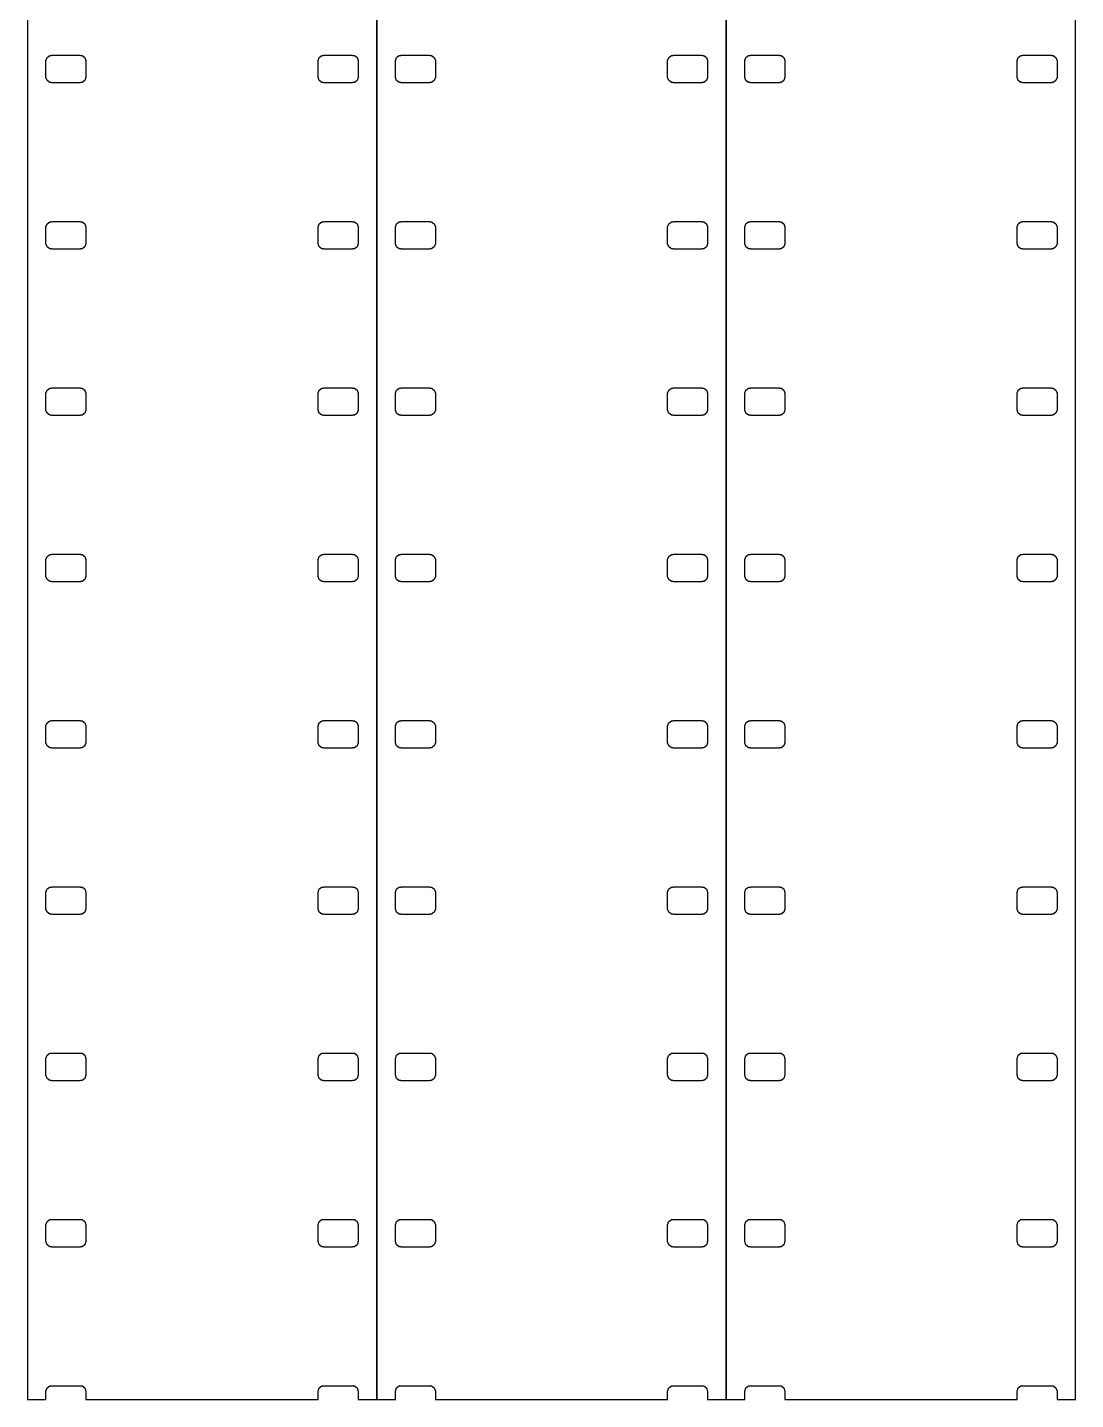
# Model space of a CAD drawing. Header units: metres. Extents: x -8 to 184, y -126 to 126.
# Drawn here: x 136.1 to 184.1, y -125.7 to -62.9 of the extents above; entities that cross this region are included whole.
import ezdxf

# ---------------------------------------------------------------- set-up
doc = ezdxf.new("R2010")
doc.units = ezdxf.units.M

msp = doc.modelspace()

# ---------------------------------------------------------------- linework, layer by layer
for p, q in [((136.09, 125.73), (136.09, -125.73)), ((152.09, -125.73), (152.09, 125.73)), ((152.1, 125.73), (152.1, -125.73)), ((168.1, -125.73), (168.1, 125.73)), ((168.11, 125.73), (168.11, -125.73)), ((184.11, -125.73), (184.11, 125.73)), ((136.94, -64.385), (136.988, -64.2381)), ((136.94, -65.155), (136.94, -64.385)), ((136.988, -64.2381), (137.113, -64.1472)), ((137.113, -64.1472), (137.19, -64.1472)), ((137.19, -64.1472), (137.19, -64.135)), ((137.19, -64.135), (138.519, -64.135)), ((138.519, -64.135), (138.519, -64.1472)), ((138.519, -64.1472), (138.596, -64.1472)), ((138.596, -64.1472), (138.721, -64.2381)), ((138.721, -64.2381), (138.769, -64.385)), ((138.769, -64.385), (138.769, -65.155)), ((149.411, -64.385), (149.459, -64.2381)), ((149.411, -65.155), (149.411, -64.385)), ((149.459, -64.2381), (149.584, -64.1472)), ((149.584, -64.1472), (149.661, -64.1472)), ((149.661, -64.1472), (149.661, -64.135)), ((149.661, -64.135), (150.99, -64.135)), ((150.99, -64.135), (150.99, -64.1472)), ((150.99, -64.1472), (151.067, -64.1472)), ((151.067, -64.1472), (151.192, -64.2381)), ((151.192, -64.2381), (151.24, -64.385)), ((151.24, -64.385), (151.24, -65.155)), ((152.95, -64.385), (152.998, -64.2381)), ((152.95, -65.155), (152.95, -64.385)), ((152.998, -64.2381), (153.123, -64.1472)), ((153.123, -64.1472), (153.2, -64.1472)), ((153.2, -64.1472), (153.2, -64.135)), ((153.2, -64.135), (154.529, -64.135)), ((154.529, -64.135), (154.529, -64.1472)), ((154.529, -64.1472), (154.606, -64.1472)), ((154.606, -64.1472), (154.731, -64.2381)), ((154.731, -64.2381), (154.779, -64.385)), ((154.779, -64.385), (154.779, -65.155)), ((165.421, -64.385), (165.469, -64.2381)), ((165.421, -65.155), (165.421, -64.385)), ((165.469, -64.2381), (165.594, -64.1472)), ((165.594, -64.1472), (165.671, -64.1472)), ((165.671, -64.1472), (165.671, -64.135)), ((165.671, -64.135), (167, -64.135)), ((167, -64.135), (167, -64.1472)), ((167, -64.1472), (167.077, -64.1472)), ((167.077, -64.1472), (167.202, -64.2381)), ((167.202, -64.2381), (167.25, -64.385)), ((167.25, -64.385), (167.25, -65.155)), ((168.96, -64.385), (169.008, -64.2381)), ((168.96, -65.155), (168.96, -64.385)), ((169.008, -64.2381), (169.133, -64.1472)), ((169.133, -64.1472), (169.21, -64.1472)), ((169.21, -64.1472), (169.21, -64.135)), ((169.21, -64.135), (170.539, -64.135)), ((170.539, -64.135), (170.539, -64.1472)), ((170.539, -64.1472), (170.616, -64.1472)), ((170.616, -64.1472), (170.741, -64.2381)), ((170.741, -64.2381), (170.789, -64.385)), ((170.789, -64.385), (170.789, -65.155)), ((181.431, -64.385), (181.479, -64.2381)), ((181.431, -65.155), (181.431, -64.385)), ((181.479, -64.2381), (181.604, -64.1472)), ((181.604, -64.1472), (181.681, -64.1472)), ((181.681, -64.1472), (181.681, -64.135)), ((181.681, -64.135), (183.01, -64.135)), ((183.01, -64.135), (183.01, -64.1472)), ((183.01, -64.1472), (183.087, -64.1472)), ((183.087, -64.1472), (183.212, -64.2381)), ((183.212, -64.2381), (183.26, -64.385)), ((183.26, -64.385), (183.26, -65.155)), ((136.988, -65.3019), (136.94, -65.155)), ((137.113, -65.3928), (136.988, -65.3019)), ((138.721, -65.3019), (138.596, -65.3928)), ((138.769, -65.155), (138.721, -65.3019)), ((149.459, -65.3019), (149.411, -65.155)), ((149.584, -65.3928), (149.459, -65.3019)), ((151.192, -65.3019), (151.067, -65.3928)), ((151.24, -65.155), (151.192, -65.3019)), ((152.998, -65.3019), (152.95, -65.155)), ((153.123, -65.3928), (152.998, -65.3019)), ((154.731, -65.3019), (154.606, -65.3928)), ((154.779, -65.155), (154.731, -65.3019)), ((165.469, -65.3019), (165.421, -65.155)), ((165.594, -65.3928), (165.469, -65.3019)), ((167.202, -65.3019), (167.077, -65.3928)), ((167.25, -65.155), (167.202, -65.3019)), ((169.008, -65.3019), (168.96, -65.155)), ((169.133, -65.3928), (169.008, -65.3019)), ((170.741, -65.3019), (170.616, -65.3928)), ((170.789, -65.155), (170.741, -65.3019)), ((181.479, -65.3019), (181.431, -65.155)), ((181.604, -65.3928), (181.479, -65.3019)), ((183.212, -65.3019), (183.087, -65.3928)), ((183.26, -65.155), (183.212, -65.3019)), ((137.19, -65.3928), (137.113, -65.3928)), ((137.19, -65.405), (137.19, -65.3928)), ((138.519, -65.405), (137.19, -65.405)), ((138.596, -65.3928), (138.519, -65.3928)), ((138.519, -65.3928), (138.519, -65.405)), ((149.661, -65.3928), (149.584, -65.3928)), ((149.661, -65.405), (149.661, -65.3928)), ((150.99, -65.405), (149.661, -65.405)), ((151.067, -65.3928), (150.99, -65.3928)), ((150.99, -65.3928), (150.99, -65.405)), ((153.2, -65.3928), (153.123, -65.3928)), ((153.2, -65.405), (153.2, -65.3928)), ((154.529, -65.405), (153.2, -65.405)), ((154.606, -65.3928), (154.529, -65.3928)), ((154.529, -65.3928), (154.529, -65.405)), ((165.671, -65.3928), (165.594, -65.3928)), ((165.671, -65.405), (165.671, -65.3928)), ((167, -65.405), (165.671, -65.405)), ((167.077, -65.3928), (167, -65.3928)), ((167, -65.3928), (167, -65.405)), ((169.21, -65.3928), (169.133, -65.3928)), ((169.21, -65.405), (169.21, -65.3928)), ((170.539, -65.405), (169.21, -65.405)), ((170.616, -65.3928), (170.539, -65.3928)), ((170.539, -65.3928), (170.539, -65.405)), ((181.681, -65.3928), (181.604, -65.3928)), ((181.681, -65.405), (181.681, -65.3928)), ((183.01, -65.405), (181.681, -65.405)), ((183.087, -65.3928), (183.01, -65.3928)), ((183.01, -65.3928), (183.01, -65.405)), ((136.94, -72.005), (136.988, -71.858)), ((136.94, -72.775), (136.94, -72.005)), ((136.988, -71.858), (137.113, -71.7672)), ((137.113, -71.7672), (137.19, -71.7672)), ((137.19, -71.7672), (137.19, -71.755)), ((137.19, -71.755), (138.519, -71.755)), ((138.519, -71.755), (138.519, -71.7672)), ((138.519, -71.7672), (138.596, -71.7672)), ((138.596, -71.7672), (138.721, -71.858)), ((138.721, -71.858), (138.769, -72.005)), ((138.769, -72.005), (138.769, -72.775)), ((149.411, -72.005), (149.459, -71.858)), ((149.411, -72.775), (149.411, -72.005)), ((149.459, -71.858), (149.584, -71.7672)), ((149.584, -71.7672), (149.661, -71.7672)), ((149.661, -71.7672), (149.661, -71.755)), ((149.661, -71.755), (150.99, -71.755)), ((150.99, -71.755), (150.99, -71.7672)), ((150.99, -71.7672), (151.067, -71.7672)), ((151.067, -71.7672), (151.192, -71.858)), ((151.192, -71.858), (151.24, -72.005)), ((151.24, -72.005), (151.24, -72.775)), ((152.95, -72.005), (152.998, -71.858)), ((152.95, -72.775), (152.95, -72.005)), ((152.998, -71.858), (153.123, -71.7672)), ((153.123, -71.7672), (153.2, -71.7672)), ((153.2, -71.7672), (153.2, -71.755)), ((153.2, -71.755), (154.529, -71.755)), ((154.529, -71.755), (154.529, -71.7672)), ((154.529, -71.7672), (154.606, -71.7672)), ((154.606, -71.7672), (154.731, -71.858)), ((154.731, -71.858), (154.779, -72.005)), ((154.779, -72.005), (154.779, -72.775)), ((165.421, -72.005), (165.469, -71.858)), ((165.421, -72.775), (165.421, -72.005)), ((165.469, -71.858), (165.594, -71.7672)), ((165.594, -71.7672), (165.671, -71.7672)), ((165.671, -71.7672), (165.671, -71.755)), ((165.671, -71.755), (167, -71.755)), ((167, -71.755), (167, -71.7672)), ((167, -71.7672), (167.077, -71.7672)), ((167.077, -71.7672), (167.202, -71.858)), ((167.202, -71.858), (167.25, -72.005)), ((167.25, -72.005), (167.25, -72.775)), ((168.96, -72.005), (169.008, -71.858)), ((168.96, -72.775), (168.96, -72.005)), ((169.008, -71.858), (169.133, -71.7672)), ((169.133, -71.7672), (169.21, -71.7672)), ((169.21, -71.7672), (169.21, -71.755)), ((169.21, -71.755), (170.539, -71.755)), ((170.539, -71.755), (170.539, -71.7672)), ((170.539, -71.7672), (170.616, -71.7672)), ((170.616, -71.7672), (170.741, -71.858)), ((170.741, -71.858), (170.789, -72.005)), ((170.789, -72.005), (170.789, -72.775)), ((181.431, -72.005), (181.479, -71.858)), ((181.431, -72.775), (181.431, -72.005)), ((181.479, -71.858), (181.604, -71.7672)), ((181.604, -71.7672), (181.681, -71.7672)), ((181.681, -71.7672), (181.681, -71.755)), ((181.681, -71.755), (183.01, -71.755)), ((183.01, -71.755), (183.01, -71.7672)), ((183.01, -71.7672), (183.087, -71.7672)), ((183.087, -71.7672), (183.212, -71.858)), ((183.212, -71.858), (183.26, -72.005)), ((183.26, -72.005), (183.26, -72.775)), ((136.988, -72.9219), (136.94, -72.775)), ((137.113, -73.0128), (136.988, -72.9219)), ((138.721, -72.9219), (138.596, -73.0128)), ((138.769, -72.775), (138.721, -72.9219)), ((149.459, -72.9219), (149.411, -72.775)), ((149.584, -73.0128), (149.459, -72.9219)), ((151.192, -72.9219), (151.067, -73.0128)), ((151.24, -72.775), (151.192, -72.9219)), ((152.998, -72.9219), (152.95, -72.775)), ((153.123, -73.0128), (152.998, -72.9219)), ((154.731, -72.9219), (154.606, -73.0128)), ((154.779, -72.775), (154.731, -72.9219)), ((165.469, -72.9219), (165.421, -72.775)), ((165.594, -73.0128), (165.469, -72.9219)), ((167.202, -72.9219), (167.077, -73.0128)), ((167.25, -72.775), (167.202, -72.9219)), ((169.008, -72.9219), (168.96, -72.775)), ((169.133, -73.0128), (169.008, -72.9219)), ((170.741, -72.9219), (170.616, -73.0128)), ((170.789, -72.775), (170.741, -72.9219)), ((181.479, -72.9219), (181.431, -72.775)), ((181.604, -73.0128), (181.479, -72.9219)), ((183.212, -72.9219), (183.087, -73.0128)), ((183.26, -72.775), (183.212, -72.9219)), ((137.19, -73.0128), (137.113, -73.0128)), ((137.19, -73.025), (137.19, -73.0128)), ((138.519, -73.025), (137.19, -73.025)), ((138.596, -73.0128), (138.519, -73.0128)), ((138.519, -73.0128), (138.519, -73.025)), ((149.661, -73.0128), (149.584, -73.0128)), ((149.661, -73.025), (149.661, -73.0128)), ((150.99, -73.025), (149.661, -73.025)), ((151.067, -73.0128), (150.99, -73.0128)), ((150.99, -73.0128), (150.99, -73.025)), ((153.2, -73.0128), (153.123, -73.0128)), ((153.2, -73.025), (153.2, -73.0128)), ((154.529, -73.025), (153.2, -73.025)), ((154.606, -73.0128), (154.529, -73.0128)), ((154.529, -73.0128), (154.529, -73.025)), ((165.671, -73.0128), (165.594, -73.0128)), ((165.671, -73.025), (165.671, -73.0128)), ((167, -73.025), (165.671, -73.025)), ((167.077, -73.0128), (167, -73.0128)), ((167, -73.0128), (167, -73.025)), ((169.21, -73.0128), (169.133, -73.0128)), ((169.21, -73.025), (169.21, -73.0128)), ((170.539, -73.025), (169.21, -73.025)), ((170.616, -73.0128), (170.539, -73.0128)), ((170.539, -73.0128), (170.539, -73.025)), ((181.681, -73.0128), (181.604, -73.0128)), ((181.681, -73.025), (181.681, -73.0128)), ((183.01, -73.025), (181.681, -73.025)), ((183.087, -73.0128), (183.01, -73.0128)), ((183.01, -73.0128), (183.01, -73.025)), ((136.94, -79.625), (136.988, -79.478)), ((136.94, -80.395), (136.94, -79.625)), ((136.988, -79.478), (137.113, -79.3872)), ((137.113, -79.3872), (137.19, -79.3872)), ((137.19, -79.3872), (137.19, -79.375)), ((137.19, -79.375), (138.519, -79.375)), ((138.519, -79.375), (138.519, -79.3872)), ((138.519, -79.3872), (138.596, -79.3872)), ((138.596, -79.3872), (138.721, -79.478)), ((138.721, -79.478), (138.769, -79.625)), ((138.769, -79.625), (138.769, -80.395)), ((149.411, -79.625), (149.459, -79.478)), ((149.411, -80.395), (149.411, -79.625)), ((149.459, -79.478), (149.584, -79.3872)), ((149.584, -79.3872), (149.661, -79.3872)), ((149.661, -79.3872), (149.661, -79.375)), ((149.661, -79.375), (150.99, -79.375)), ((150.99, -79.375), (150.99, -79.3872)), ((150.99, -79.3872), (151.067, -79.3872)), ((151.067, -79.3872), (151.192, -79.478)), ((151.192, -79.478), (151.24, -79.625)), ((151.24, -79.625), (151.24, -80.395)), ((152.95, -79.625), (152.998, -79.478)), ((152.95, -80.395), (152.95, -79.625)), ((152.998, -79.478), (153.123, -79.3872)), ((153.123, -79.3872), (153.2, -79.3872)), ((153.2, -79.3872), (153.2, -79.375)), ((153.2, -79.375), (154.529, -79.375)), ((154.529, -79.375), (154.529, -79.3872)), ((154.529, -79.3872), (154.606, -79.3872)), ((154.606, -79.3872), (154.731, -79.478)), ((154.731, -79.478), (154.779, -79.625)), ((154.779, -79.625), (154.779, -80.395)), ((165.421, -79.625), (165.469, -79.478)), ((165.421, -80.395), (165.421, -79.625)), ((165.469, -79.478), (165.594, -79.3872)), ((165.594, -79.3872), (165.671, -79.3872)), ((165.671, -79.3872), (165.671, -79.375)), ((165.671, -79.375), (167, -79.375)), ((167, -79.375), (167, -79.3872)), ((167, -79.3872), (167.077, -79.3872)), ((167.077, -79.3872), (167.202, -79.478)), ((167.202, -79.478), (167.25, -79.625)), ((167.25, -79.625), (167.25, -80.395)), ((168.96, -79.625), (169.008, -79.478)), ((168.96, -80.395), (168.96, -79.625)), ((169.008, -79.478), (169.133, -79.3872)), ((169.133, -79.3872), (169.21, -79.3872)), ((169.21, -79.3872), (169.21, -79.375)), ((169.21, -79.375), (170.539, -79.375)), ((170.539, -79.375), (170.539, -79.3872)), ((170.539, -79.3872), (170.616, -79.3872)), ((170.616, -79.3872), (170.741, -79.478)), ((170.741, -79.478), (170.789, -79.625)), ((170.789, -79.625), (170.789, -80.395)), ((181.431, -79.625), (181.479, -79.478)), ((181.431, -80.395), (181.431, -79.625)), ((181.479, -79.478), (181.604, -79.3872)), ((181.604, -79.3872), (181.681, -79.3872)), ((181.681, -79.3872), (181.681, -79.375)), ((181.681, -79.375), (183.01, -79.375)), ((183.01, -79.375), (183.01, -79.3872)), ((183.01, -79.3872), (183.087, -79.3872)), ((183.087, -79.3872), (183.212, -79.478)), ((183.212, -79.478), (183.26, -79.625)), ((183.26, -79.625), (183.26, -80.395)), ((136.988, -80.5419), (136.94, -80.395)), ((138.769, -80.395), (138.721, -80.5419)), ((149.459, -80.5419), (149.411, -80.395)), ((151.24, -80.395), (151.192, -80.5419)), ((152.998, -80.5419), (152.95, -80.395)), ((154.779, -80.395), (154.731, -80.5419)), ((165.469, -80.5419), (165.421, -80.395)), ((167.25, -80.395), (167.202, -80.5419)), ((169.008, -80.5419), (168.96, -80.395)), ((170.789, -80.395), (170.741, -80.5419)), ((181.479, -80.5419), (181.431, -80.395)), ((183.26, -80.395), (183.212, -80.5419)), ((137.113, -80.6328), (136.988, -80.5419)), ((137.19, -80.6328), (137.113, -80.6328)), ((137.19, -80.645), (137.19, -80.6328)), ((138.519, -80.645), (137.19, -80.645)), ((138.519, -80.6328), (138.519, -80.645)), ((138.596, -80.6328), (138.519, -80.6328)), ((138.721, -80.5419), (138.596, -80.6328)), ((149.584, -80.6328), (149.459, -80.5419)), ((149.661, -80.6328), (149.584, -80.6328)), ((149.661, -80.645), (149.661, -80.6328)), ((150.99, -80.645), (149.661, -80.645)), ((151.067, -80.6328), (150.99, -80.6328)), ((150.99, -80.6328), (150.99, -80.645)), ((151.192, -80.5419), (151.067, -80.6328)), ((153.123, -80.6328), (152.998, -80.5419)), ((153.2, -80.6328), (153.123, -80.6328)), ((153.2, -80.645), (153.2, -80.6328)), ((154.529, -80.645), (153.2, -80.645)), ((154.606, -80.6328), (154.529, -80.6328)), ((154.529, -80.6328), (154.529, -80.645)), ((154.731, -80.5419), (154.606, -80.6328)), ((165.594, -80.6328), (165.469, -80.5419)), ((165.671, -80.6328), (165.594, -80.6328)), ((165.671, -80.645), (165.671, -80.6328)), ((167, -80.645), (165.671, -80.645)), ((167.077, -80.6328), (167, -80.6328)), ((167, -80.6328), (167, -80.645)), ((167.202, -80.5419), (167.077, -80.6328)), ((169.133, -80.6328), (169.008, -80.5419)), ((169.21, -80.6328), (169.133, -80.6328)), ((169.21, -80.645), (169.21, -80.6328)), ((170.539, -80.645), (169.21, -80.645)), ((170.616, -80.6328), (170.539, -80.6328)), ((170.539, -80.6328), (170.539, -80.645)), ((170.741, -80.5419), (170.616, -80.6328)), ((181.604, -80.6328), (181.479, -80.5419)), ((181.681, -80.6328), (181.604, -80.6328)), ((181.681, -80.645), (181.681, -80.6328)), ((183.01, -80.645), (181.681, -80.645)), ((183.087, -80.6328), (183.01, -80.6328)), ((183.01, -80.6328), (183.01, -80.645)), ((183.212, -80.5419), (183.087, -80.6328)), ((136.94, -87.245), (136.988, -87.0981)), ((136.94, -88.015), (136.94, -87.245)), ((136.988, -87.0981), (137.113, -87.0072)), ((137.113, -87.0072), (137.19, -87.0072)), ((137.19, -87.0072), (137.19, -86.995)), ((137.19, -86.995), (138.519, -86.995)), ((138.519, -86.995), (138.519, -87.0072)), ((138.519, -87.0072), (138.596, -87.0072)), ((138.596, -87.0072), (138.721, -87.0981)), ((138.721, -87.0981), (138.769, -87.245)), ((138.769, -87.245), (138.769, -88.015)), ((149.411, -87.245), (149.459, -87.0981)), ((149.411, -88.015), (149.411, -87.245)), ((149.459, -87.0981), (149.584, -87.0072)), ((149.584, -87.0072), (149.661, -87.0072)), ((149.661, -87.0072), (149.661, -86.995)), ((149.661, -86.995), (150.99, -86.995)), ((150.99, -86.995), (150.99, -87.0072)), ((150.99, -87.0072), (151.067, -87.0072)), ((151.067, -87.0072), (151.192, -87.0981)), ((151.192, -87.0981), (151.24, -87.245)), ((151.24, -87.245), (151.24, -88.015)), ((152.95, -87.245), (152.998, -87.0981)), ((152.95, -88.015), (152.95, -87.245)), ((152.998, -87.0981), (153.123, -87.0072)), ((153.123, -87.0072), (153.2, -87.0072)), ((153.2, -87.0072), (153.2, -86.995)), ((153.2, -86.995), (154.529, -86.995)), ((154.529, -86.995), (154.529, -87.0072)), ((154.529, -87.0072), (154.606, -87.0072)), ((154.606, -87.0072), (154.731, -87.0981)), ((154.731, -87.0981), (154.779, -87.245)), ((154.779, -87.245), (154.779, -88.015)), ((165.421, -87.245), (165.469, -87.0981)), ((165.421, -88.015), (165.421, -87.245)), ((165.469, -87.0981), (165.594, -87.0072)), ((165.594, -87.0072), (165.671, -87.0072)), ((165.671, -87.0072), (165.671, -86.995)), ((165.671, -86.995), (167, -86.995)), ((167, -86.995), (167, -87.0072)), ((167, -87.0072), (167.077, -87.0072)), ((167.077, -87.0072), (167.202, -87.0981)), ((167.202, -87.0981), (167.25, -87.245)), ((167.25, -87.245), (167.25, -88.015)), ((168.96, -87.245), (169.008, -87.0981)), ((168.96, -88.015), (168.96, -87.245)), ((169.008, -87.0981), (169.133, -87.0072)), ((169.133, -87.0072), (169.21, -87.0072)), ((169.21, -87.0072), (169.21, -86.995)), ((169.21, -86.995), (170.539, -86.995)), ((170.539, -86.995), (170.539, -87.0072)), ((170.539, -87.0072), (170.616, -87.0072)), ((170.616, -87.0072), (170.741, -87.0981)), ((170.741, -87.0981), (170.789, -87.245)), ((170.789, -87.245), (170.789, -88.015)), ((181.431, -87.245), (181.479, -87.0981)), ((181.431, -88.015), (181.431, -87.245)), ((181.479, -87.0981), (181.604, -87.0072)), ((181.604, -87.0072), (181.681, -87.0072)), ((181.681, -87.0072), (181.681, -86.995)), ((181.681, -86.995), (183.01, -86.995)), ((183.01, -86.995), (183.01, -87.0072)), ((183.01, -87.0072), (183.087, -87.0072)), ((183.087, -87.0072), (183.212, -87.0981)), ((183.212, -87.0981), (183.26, -87.245)), ((183.26, -87.245), (183.26, -88.015)), ((136.988, -88.1619), (136.94, -88.015)), ((137.113, -88.2528), (136.988, -88.1619)), ((137.19, -88.2528), (137.113, -88.2528)), ((137.19, -88.265), (137.19, -88.2528)), ((138.519, -88.265), (137.19, -88.265)), ((138.596, -88.2528), (138.519, -88.2528)), ((138.519, -88.2528), (138.519, -88.265)), ((138.721, -88.1619), (138.596, -88.2528)), ((138.769, -88.015), (138.721, -88.1619)), ((149.459, -88.1619), (149.411, -88.015)), ((149.584, -88.2528), (149.459, -88.1619)), ((149.661, -88.2528), (149.584, -88.2528)), ((149.661, -88.265), (149.661, -88.2528)), ((150.99, -88.265), (149.661, -88.265)), ((151.067, -88.2528), (150.99, -88.2528)), ((150.99, -88.2528), (150.99, -88.265)), ((151.192, -88.1619), (151.067, -88.2528)), ((151.24, -88.015), (151.192, -88.1619)), ((152.998, -88.1619), (152.95, -88.015)), ((153.123, -88.2528), (152.998, -88.1619)), ((153.2, -88.2528), (153.123, -88.2528)), ((153.2, -88.265), (153.2, -88.2528)), ((154.529, -88.265), (153.2, -88.265)), ((154.529, -88.2528), (154.529, -88.265)), ((154.606, -88.2528), (154.529, -88.2528)), ((154.731, -88.1619), (154.606, -88.2528)), ((154.779, -88.015), (154.731, -88.1619)), ((165.469, -88.1619), (165.421, -88.015)), ((165.594, -88.2528), (165.469, -88.1619)), ((165.671, -88.2528), (165.594, -88.2528)), ((165.671, -88.265), (165.671, -88.2528)), ((167, -88.265), (165.671, -88.265)), ((167.077, -88.2528), (167, -88.2528)), ((167, -88.2528), (167, -88.265)), ((167.202, -88.1619), (167.077, -88.2528)), ((167.25, -88.015), (167.202, -88.1619)), ((169.008, -88.1619), (168.96, -88.015)), ((169.133, -88.2528), (169.008, -88.1619)), ((169.21, -88.2528), (169.133, -88.2528)), ((169.21, -88.265), (169.21, -88.2528)), ((170.539, -88.265), (169.21, -88.265)), ((170.539, -88.2528), (170.539, -88.265)), ((170.616, -88.2528), (170.539, -88.2528)), ((170.741, -88.1619), (170.616, -88.2528)), ((170.789, -88.015), (170.741, -88.1619)), ((181.479, -88.1619), (181.431, -88.015)), ((181.604, -88.2528), (181.479, -88.1619)), ((181.681, -88.2528), (181.604, -88.2528)), ((181.681, -88.265), (181.681, -88.2528)), ((183.01, -88.265), (181.681, -88.265)), ((183.087, -88.2528), (183.01, -88.2528)), ((183.01, -88.2528), (183.01, -88.265)), ((183.212, -88.1619), (183.087, -88.2528)), ((183.26, -88.015), (183.212, -88.1619)), ((136.94, -94.865), (136.988, -94.718)), ((136.94, -95.635), (136.94, -94.865)), ((136.988, -94.718), (137.113, -94.6272)), ((137.113, -94.6272), (137.19, -94.6272)), ((137.19, -94.6272), (137.19, -94.615)), ((137.19, -94.615), (138.519, -94.615)), ((138.519, -94.615), (138.519, -94.6272)), ((138.519, -94.6272), (138.596, -94.6272)), ((138.596, -94.6272), (138.721, -94.718)), ((138.721, -94.718), (138.769, -94.865)), ((138.769, -94.865), (138.769, -95.635)), ((149.411, -94.865), (149.459, -94.718)), ((149.411, -95.635), (149.411, -94.865)), ((149.459, -94.718), (149.584, -94.6272)), ((149.584, -94.6272), (149.661, -94.6272)), ((149.661, -94.6272), (149.661, -94.615)), ((149.661, -94.615), (150.99, -94.615)), ((150.99, -94.615), (150.99, -94.6272)), ((150.99, -94.6272), (151.067, -94.6272)), ((151.067, -94.6272), (151.192, -94.718)), ((151.192, -94.718), (151.24, -94.865)), ((151.24, -94.865), (151.24, -95.635)), ((152.95, -94.865), (152.998, -94.718)), ((152.95, -95.635), (152.95, -94.865)), ((152.998, -94.718), (153.123, -94.6272)), ((153.123, -94.6272), (153.2, -94.6272)), ((153.2, -94.6272), (153.2, -94.615)), ((153.2, -94.615), (154.529, -94.615)), ((154.529, -94.615), (154.529, -94.6272)), ((154.529, -94.6272), (154.606, -94.6272)), ((154.606, -94.6272), (154.731, -94.718)), ((154.731, -94.718), (154.779, -94.865)), ((154.779, -94.865), (154.779, -95.635)), ((165.421, -94.865), (165.469, -94.718)), ((165.421, -95.635), (165.421, -94.865)), ((165.469, -94.718), (165.594, -94.6272)), ((165.594, -94.6272), (165.671, -94.6272)), ((165.671, -94.6272), (165.671, -94.615)), ((165.671, -94.615), (167, -94.615)), ((167, -94.615), (167, -94.6272)), ((167, -94.6272), (167.077, -94.6272)), ((167.077, -94.6272), (167.202, -94.718)), ((167.202, -94.718), (167.25, -94.865)), ((167.25, -94.865), (167.25, -95.635)), ((168.96, -94.865), (169.008, -94.718)), ((168.96, -95.635), (168.96, -94.865)), ((169.008, -94.718), (169.133, -94.6272)), ((169.133, -94.6272), (169.21, -94.6272)), ((169.21, -94.6272), (169.21, -94.615)), ((169.21, -94.615), (170.539, -94.615)), ((170.539, -94.615), (170.539, -94.6272)), ((170.539, -94.6272), (170.616, -94.6272)), ((170.616, -94.6272), (170.741, -94.718)), ((170.741, -94.718), (170.789, -94.865)), ((170.789, -94.865), (170.789, -95.635)), ((181.431, -94.865), (181.479, -94.718)), ((181.431, -95.635), (181.431, -94.865)), ((181.479, -94.718), (181.604, -94.6272)), ((181.604, -94.6272), (181.681, -94.6272)), ((181.681, -94.6272), (181.681, -94.615)), ((181.681, -94.615), (183.01, -94.615)), ((183.01, -94.615), (183.01, -94.6272)), ((183.01, -94.6272), (183.087, -94.6272)), ((183.087, -94.6272), (183.212, -94.718)), ((183.212, -94.718), (183.26, -94.865)), ((183.26, -94.865), (183.26, -95.635)), ((136.988, -95.7819), (136.94, -95.635)), ((137.113, -95.8728), (136.988, -95.7819)), ((137.19, -95.8728), (137.113, -95.8728)), ((137.19, -95.885), (137.19, -95.8728)), ((138.519, -95.885), (137.19, -95.885)), ((138.596, -95.8728), (138.519, -95.8728)), ((138.519, -95.8728), (138.519, -95.885)), ((138.721, -95.7819), (138.596, -95.8728)), ((138.769, -95.635), (138.721, -95.7819)), ((149.459, -95.7819), (149.411, -95.635)), ((149.584, -95.8728), (149.459, -95.7819)), ((149.661, -95.8728), (149.584, -95.8728)), ((149.661, -95.885), (149.661, -95.8728)), ((150.99, -95.885), (149.661, -95.885)), ((151.067, -95.8728), (150.99, -95.8728)), ((150.99, -95.8728), (150.99, -95.885)), ((151.192, -95.7819), (151.067, -95.8728)), ((151.24, -95.635), (151.192, -95.7819)), ((152.998, -95.7819), (152.95, -95.635)), ((153.123, -95.8728), (152.998, -95.7819)), ((153.2, -95.8728), (153.123, -95.8728)), ((153.2, -95.885), (153.2, -95.8728)), ((154.529, -95.885), (153.2, -95.885)), ((154.606, -95.8728), (154.529, -95.8728)), ((154.529, -95.8728), (154.529, -95.885)), ((154.731, -95.7819), (154.606, -95.8728)), ((154.779, -95.635), (154.731, -95.7819)), ((165.469, -95.7819), (165.421, -95.635)), ((165.594, -95.8728), (165.469, -95.7819)), ((165.671, -95.8728), (165.594, -95.8728)), ((165.671, -95.885), (165.671, -95.8728)), ((167, -95.885), (165.671, -95.885)), ((167.077, -95.8728), (167, -95.8728)), ((167, -95.8728), (167, -95.885)), ((167.202, -95.7819), (167.077, -95.8728)), ((167.25, -95.635), (167.202, -95.7819)), ((169.008, -95.7819), (168.96, -95.635)), ((169.133, -95.8728), (169.008, -95.7819)), ((169.21, -95.8728), (169.133, -95.8728)), ((169.21, -95.885), (169.21, -95.8728)), ((170.539, -95.885), (169.21, -95.885)), ((170.616, -95.8728), (170.539, -95.8728)), ((170.539, -95.8728), (170.539, -95.885)), ((170.741, -95.7819), (170.616, -95.8728)), ((170.789, -95.635), (170.741, -95.7819)), ((181.479, -95.7819), (181.431, -95.635)), ((181.604, -95.8728), (181.479, -95.7819)), ((181.681, -95.8728), (181.604, -95.8728)), ((181.681, -95.885), (181.681, -95.8728)), ((183.01, -95.885), (181.681, -95.885)), ((183.087, -95.8728), (183.01, -95.8728)), ((183.01, -95.8728), (183.01, -95.885)), ((183.212, -95.7819), (183.087, -95.8728)), ((183.26, -95.635), (183.212, -95.7819)), ((136.94, -102.485), (136.988, -102.338)), ((136.988, -102.338), (137.113, -102.247)), ((137.113, -102.247), (137.19, -102.247)), ((137.19, -102.247), (137.19, -102.235)), ((137.19, -102.235), (138.519, -102.235)), ((138.519, -102.235), (138.519, -102.247)), ((138.519, -102.247), (138.596, -102.247)), ((138.596, -102.247), (138.721, -102.338)), ((138.721, -102.338), (138.769, -102.485)), ((149.411, -102.485), (149.459, -102.338)), ((149.459, -102.338), (149.584, -102.247)), ((149.584, -102.247), (149.661, -102.247)), ((149.661, -102.247), (149.661, -102.235)), ((149.661, -102.235), (150.99, -102.235)), ((150.99, -102.235), (150.99, -102.247)), ((150.99, -102.247), (151.067, -102.247)), ((151.067, -102.247), (151.192, -102.338)), ((151.192, -102.338), (151.24, -102.485)), ((152.95, -102.485), (152.998, -102.338)), ((152.998, -102.338), (153.123, -102.247)), ((153.123, -102.247), (153.2, -102.247)), ((153.2, -102.247), (153.2, -102.235)), ((153.2, -102.235), (154.529, -102.235)), ((154.529, -102.235), (154.529, -102.247)), ((154.529, -102.247), (154.606, -102.247)), ((154.606, -102.247), (154.731, -102.338)), ((154.731, -102.338), (154.779, -102.485)), ((165.421, -102.485), (165.469, -102.338)), ((165.469, -102.338), (165.594, -102.247)), ((165.594, -102.247), (165.671, -102.247)), ((165.671, -102.247), (165.671, -102.235)), ((165.671, -102.235), (167, -102.235)), ((167, -102.235), (167, -102.247)), ((167, -102.247), (167.077, -102.247)), ((167.077, -102.247), (167.202, -102.338)), ((167.202, -102.338), (167.25, -102.485)), ((168.96, -102.485), (169.008, -102.338)), ((169.008, -102.338), (169.133, -102.247)), ((169.133, -102.247), (169.21, -102.247)), ((169.21, -102.247), (169.21, -102.235)), ((169.21, -102.235), (170.539, -102.235)), ((170.539, -102.235), (170.539, -102.247)), ((170.539, -102.247), (170.616, -102.247)), ((170.616, -102.247), (170.741, -102.338)), ((170.741, -102.338), (170.789, -102.485)), ((181.431, -102.485), (181.479, -102.338)), ((181.479, -102.338), (181.604, -102.247)), ((181.604, -102.247), (181.681, -102.247)), ((181.681, -102.247), (181.681, -102.235)), ((181.681, -102.235), (183.01, -102.235)), ((183.01, -102.235), (183.01, -102.247)), ((183.01, -102.247), (183.087, -102.247)), ((183.087, -102.247), (183.212, -102.338)), ((183.212, -102.338), (183.26, -102.485)), ((136.94, -103.255), (136.94, -102.485)), ((138.769, -102.485), (138.769, -103.255)), ((149.411, -103.255), (149.411, -102.485)), ((151.24, -102.485), (151.24, -103.255)), ((152.95, -103.255), (152.95, -102.485)), ((154.779, -102.485), (154.779, -103.255)), ((165.421, -103.255), (165.421, -102.485)), ((167.25, -102.485), (167.25, -103.255)), ((168.96, -103.255), (168.96, -102.485)), ((170.789, -102.485), (170.789, -103.255)), ((181.431, -103.255), (181.431, -102.485)), ((183.26, -102.485), (183.26, -103.255)), ((136.988, -103.402), (136.94, -103.255)), ((137.113, -103.493), (136.988, -103.402)), ((137.19, -103.493), (137.113, -103.493)), ((137.19, -103.505), (137.19, -103.493)), ((138.519, -103.505), (137.19, -103.505)), ((138.596, -103.493), (138.519, -103.493)), ((138.519, -103.493), (138.519, -103.505)), ((138.721, -103.402), (138.596, -103.493)), ((138.769, -103.255), (138.721, -103.402)), ((149.459, -103.402), (149.411, -103.255)), ((149.584, -103.493), (149.459, -103.402)), ((149.661, -103.493), (149.584, -103.493)), ((149.661, -103.505), (149.661, -103.493)), ((150.99, -103.505), (149.661, -103.505)), ((151.067, -103.493), (150.99, -103.493)), ((150.99, -103.493), (150.99, -103.505)), ((151.192, -103.402), (151.067, -103.493)), ((151.24, -103.255), (151.192, -103.402)), ((152.998, -103.402), (152.95, -103.255)), ((153.123, -103.493), (152.998, -103.402)), ((153.2, -103.493), (153.123, -103.493)), ((153.2, -103.505), (153.2, -103.493)), ((154.529, -103.505), (153.2, -103.505)), ((154.529, -103.493), (154.529, -103.505)), ((154.606, -103.493), (154.529, -103.493)), ((154.731, -103.402), (154.606, -103.493)), ((154.779, -103.255), (154.731, -103.402)), ((165.469, -103.402), (165.421, -103.255)), ((165.594, -103.493), (165.469, -103.402)), ((165.671, -103.493), (165.594, -103.493)), ((165.671, -103.505), (165.671, -103.493)), ((167, -103.505), (165.671, -103.505)), ((167.077, -103.493), (167, -103.493)), ((167, -103.493), (167, -103.505)), ((167.202, -103.402), (167.077, -103.493)), ((167.25, -103.255), (167.202, -103.402)), ((169.008, -103.402), (168.96, -103.255)), ((169.133, -103.493), (169.008, -103.402)), ((169.21, -103.493), (169.133, -103.493)), ((169.21, -103.505), (169.21, -103.493)), ((170.539, -103.505), (169.21, -103.505)), ((170.616, -103.493), (170.539, -103.493)), ((170.539, -103.493), (170.539, -103.505)), ((170.741, -103.402), (170.616, -103.493)), ((170.789, -103.255), (170.741, -103.402)), ((181.479, -103.402), (181.431, -103.255)), ((181.604, -103.493), (181.479, -103.402)), ((181.681, -103.493), (181.604, -103.493)), ((181.681, -103.505), (181.681, -103.493)), ((183.01, -103.505), (181.681, -103.505)), ((183.087, -103.493), (183.01, -103.493)), ((183.01, -103.493), (183.01, -103.505)), ((183.212, -103.402), (183.087, -103.493)), ((183.26, -103.255), (183.212, -103.402)), ((136.94, -110.105), (136.988, -109.958)), ((136.988, -109.958), (137.113, -109.867)), ((137.113, -109.867), (137.19, -109.867)), ((137.19, -109.867), (137.19, -109.855)), ((137.19, -109.855), (138.519, -109.855)), ((138.519, -109.855), (138.519, -109.867)), ((138.519, -109.867), (138.596, -109.867)), ((138.596, -109.867), (138.721, -109.958)), ((138.721, -109.958), (138.769, -110.105)), ((149.411, -110.105), (149.459, -109.958)), ((149.459, -109.958), (149.584, -109.867)), ((149.584, -109.867), (149.661, -109.867)), ((149.661, -109.867), (149.661, -109.855)), ((149.661, -109.855), (150.99, -109.855)), ((150.99, -109.855), (150.99, -109.867)), ((150.99, -109.867), (151.067, -109.867)), ((151.067, -109.867), (151.192, -109.958)), ((151.192, -109.958), (151.24, -110.105)), ((152.95, -110.105), (152.998, -109.958)), ((152.998, -109.958), (153.123, -109.867)), ((153.123, -109.867), (153.2, -109.867)), ((153.2, -109.867), (153.2, -109.855)), ((153.2, -109.855), (154.529, -109.855)), ((154.529, -109.855), (154.529, -109.867)), ((154.529, -109.867), (154.606, -109.867)), ((154.606, -109.867), (154.731, -109.958)), ((154.731, -109.958), (154.779, -110.105)), ((165.421, -110.105), (165.469, -109.958)), ((165.469, -109.958), (165.594, -109.867)), ((165.594, -109.867), (165.671, -109.867)), ((165.671, -109.867), (165.671, -109.855)), ((165.671, -109.855), (167, -109.855)), ((167, -109.855), (167, -109.867)), ((167, -109.867), (167.077, -109.867)), ((167.077, -109.867), (167.202, -109.958)), ((167.202, -109.958), (167.25, -110.105)), ((168.96, -110.105), (169.008, -109.958)), ((169.008, -109.958), (169.133, -109.867)), ((169.133, -109.867), (169.21, -109.867)), ((169.21, -109.867), (169.21, -109.855)), ((169.21, -109.855), (170.539, -109.855)), ((170.539, -109.855), (170.539, -109.867)), ((170.539, -109.867), (170.616, -109.867)), ((170.616, -109.867), (170.741, -109.958)), ((170.741, -109.958), (170.789, -110.105)), ((181.431, -110.105), (181.479, -109.958)), ((181.479, -109.958), (181.604, -109.867)), ((181.604, -109.867), (181.681, -109.867)), ((181.681, -109.867), (181.681, -109.855)), ((181.681, -109.855), (183.01, -109.855)), ((183.01, -109.855), (183.01, -109.867)), ((183.01, -109.867), (183.087, -109.867)), ((183.087, -109.867), (183.212, -109.958)), ((183.212, -109.958), (183.26, -110.105)), ((136.94, -110.875), (136.94, -110.105)), ((138.769, -110.105), (138.769, -110.875)), ((149.411, -110.875), (149.411, -110.105)), ((151.24, -110.105), (151.24, -110.875)), ((152.95, -110.875), (152.95, -110.105)), ((154.779, -110.105), (154.779, -110.875)), ((165.421, -110.875), (165.421, -110.105)), ((167.25, -110.105), (167.25, -110.875)), ((168.96, -110.875), (168.96, -110.105)), ((170.789, -110.105), (170.789, -110.875)), ((181.431, -110.875), (181.431, -110.105)), ((183.26, -110.105), (183.26, -110.875)), ((136.988, -111.022), (136.94, -110.875)), ((137.113, -111.113), (136.988, -111.022)), ((137.19, -111.113), (137.113, -111.113)), ((137.19, -111.125), (137.19, -111.113)), ((138.519, -111.125), (137.19, -111.125)), ((138.596, -111.113), (138.519, -111.113)), ((138.519, -111.113), (138.519, -111.125)), ((138.721, -111.022), (138.596, -111.113)), ((138.769, -110.875), (138.721, -111.022)), ((149.459, -111.022), (149.411, -110.875)), ((149.584, -111.113), (149.459, -111.022)), ((149.661, -111.113), (149.584, -111.113)), ((149.661, -111.125), (149.661, -111.113)), ((150.99, -111.125), (149.661, -111.125)), ((151.067, -111.113), (150.99, -111.113)), ((150.99, -111.113), (150.99, -111.125)), ((151.192, -111.022), (151.067, -111.113)), ((151.24, -110.875), (151.192, -111.022)), ((152.998, -111.022), (152.95, -110.875)), ((153.123, -111.113), (152.998, -111.022)), ((153.2, -111.113), (153.123, -111.113)), ((153.2, -111.125), (153.2, -111.113)), ((154.529, -111.125), (153.2, -111.125)), ((154.606, -111.113), (154.529, -111.113)), ((154.529, -111.113), (154.529, -111.125)), ((154.731, -111.022), (154.606, -111.113)), ((154.779, -110.875), (154.731, -111.022)), ((165.469, -111.022), (165.421, -110.875)), ((165.594, -111.113), (165.469, -111.022)), ((165.671, -111.113), (165.594, -111.113)), ((165.671, -111.125), (165.671, -111.113)), ((167, -111.125), (165.671, -111.125)), ((167.077, -111.113), (167, -111.113)), ((167, -111.113), (167, -111.125)), ((167.202, -111.022), (167.077, -111.113)), ((167.25, -110.875), (167.202, -111.022)), ((169.008, -111.022), (168.96, -110.875)), ((169.133, -111.113), (169.008, -111.022)), ((169.21, -111.113), (169.133, -111.113)), ((169.21, -111.125), (169.21, -111.113)), ((170.539, -111.125), (169.21, -111.125)), ((170.616, -111.113), (170.539, -111.113)), ((170.539, -111.113), (170.539, -111.125)), ((170.741, -111.022), (170.616, -111.113)), ((170.789, -110.875), (170.741, -111.022)), ((181.479, -111.022), (181.431, -110.875)), ((181.604, -111.113), (181.479, -111.022)), ((181.681, -111.113), (181.604, -111.113)), ((181.681, -111.125), (181.681, -111.113)), ((183.01, -111.125), (181.681, -111.125)), ((183.087, -111.113), (183.01, -111.113)), ((183.01, -111.113), (183.01, -111.125)), ((183.212, -111.022), (183.087, -111.113)), ((183.26, -110.875), (183.212, -111.022)), ((136.988, -117.578), (137.113, -117.487)), ((137.113, -117.487), (137.19, -117.487)), ((137.19, -117.487), (137.19, -117.475)), ((137.19, -117.475), (138.519, -117.475)), ((138.519, -117.475), (138.519, -117.487)), ((138.519, -117.487), (138.596, -117.487)), ((138.596, -117.487), (138.721, -117.578)), ((149.459, -117.578), (149.584, -117.487)), ((149.584, -117.487), (149.661, -117.487)), ((149.661, -117.487), (149.661, -117.475)), ((149.661, -117.475), (150.99, -117.475)), ((150.99, -117.475), (150.99, -117.487)), ((150.99, -117.487), (151.067, -117.487)), ((151.067, -117.487), (151.192, -117.578)), ((152.998, -117.578), (153.123, -117.487)), ((153.123, -117.487), (153.2, -117.487)), ((153.2, -117.487), (153.2, -117.475)), ((153.2, -117.475), (154.529, -117.475)), ((154.529, -117.475), (154.529, -117.487)), ((154.529, -117.487), (154.606, -117.487)), ((154.606, -117.487), (154.731, -117.578)), ((165.469, -117.578), (165.594, -117.487)), ((165.594, -117.487), (165.671, -117.487)), ((165.671, -117.487), (165.671, -117.475)), ((165.671, -117.475), (167, -117.475)), ((167, -117.475), (167, -117.487)), ((167, -117.487), (167.077, -117.487)), ((167.077, -117.487), (167.202, -117.578)), ((169.008, -117.578), (169.133, -117.487)), ((169.133, -117.487), (169.21, -117.487)), ((169.21, -117.487), (169.21, -117.475)), ((169.21, -117.475), (170.539, -117.475)), ((170.539, -117.475), (170.539, -117.487)), ((170.539, -117.487), (170.616, -117.487)), ((170.616, -117.487), (170.741, -117.578)), ((181.479, -117.578), (181.604, -117.487)), ((181.604, -117.487), (181.681, -117.487)), ((181.681, -117.487), (181.681, -117.475)), ((181.681, -117.475), (183.01, -117.475)), ((183.01, -117.475), (183.01, -117.487)), ((183.01, -117.487), (183.087, -117.487)), ((183.087, -117.487), (183.212, -117.578)), ((136.94, -117.725), (136.988, -117.578)), ((136.94, -118.495), (136.94, -117.725)), ((138.721, -117.578), (138.769, -117.725)), ((138.769, -117.725), (138.769, -118.495)), ((149.411, -117.725), (149.459, -117.578)), ((149.411, -118.495), (149.411, -117.725)), ((151.192, -117.578), (151.24, -117.725)), ((151.24, -117.725), (151.24, -118.495)), ((152.95, -117.725), (152.998, -117.578)), ((152.95, -118.495), (152.95, -117.725)), ((154.731, -117.578), (154.779, -117.725)), ((154.779, -117.725), (154.779, -118.495)), ((165.421, -117.725), (165.469, -117.578)), ((165.421, -118.495), (165.421, -117.725)), ((167.202, -117.578), (167.25, -117.725)), ((167.25, -117.725), (167.25, -118.495)), ((168.96, -117.725), (169.008, -117.578)), ((168.96, -118.495), (168.96, -117.725)), ((170.741, -117.578), (170.789, -117.725)), ((170.789, -117.725), (170.789, -118.495)), ((181.431, -117.725), (181.479, -117.578)), ((181.431, -118.495), (181.431, -117.725)), ((183.212, -117.578), (183.26, -117.725)), ((183.26, -117.725), (183.26, -118.495)), ((136.988, -118.642), (136.94, -118.495)), ((137.113, -118.733), (136.988, -118.642)), ((137.19, -118.733), (137.113, -118.733)), ((137.19, -118.745), (137.19, -118.733)), ((138.519, -118.745), (137.19, -118.745)), ((138.596, -118.733), (138.519, -118.733)), ((138.519, -118.733), (138.519, -118.745)), ((138.721, -118.642), (138.596, -118.733)), ((138.769, -118.495), (138.721, -118.642)), ((149.459, -118.642), (149.411, -118.495)), ((149.584, -118.733), (149.459, -118.642)), ((149.661, -118.733), (149.584, -118.733)), ((149.661, -118.745), (149.661, -118.733)), ((150.99, -118.745), (149.661, -118.745)), ((151.067, -118.733), (150.99, -118.733)), ((150.99, -118.733), (150.99, -118.745)), ((151.192, -118.642), (151.067, -118.733)), ((151.24, -118.495), (151.192, -118.642)), ((152.998, -118.642), (152.95, -118.495)), ((153.123, -118.733), (152.998, -118.642)), ((153.2, -118.733), (153.123, -118.733)), ((153.2, -118.745), (153.2, -118.733)), ((154.529, -118.745), (153.2, -118.745)), ((154.606, -118.733), (154.529, -118.733)), ((154.529, -118.733), (154.529, -118.745)), ((154.731, -118.642), (154.606, -118.733)), ((154.779, -118.495), (154.731, -118.642)), ((165.469, -118.642), (165.421, -118.495)), ((165.594, -118.733), (165.469, -118.642)), ((165.671, -118.733), (165.594, -118.733)), ((165.671, -118.745), (165.671, -118.733)), ((167, -118.745), (165.671, -118.745)), ((167.077, -118.733), (167, -118.733)), ((167, -118.733), (167, -118.745)), ((167.202, -118.642), (167.077, -118.733)), ((167.25, -118.495), (167.202, -118.642)), ((169.008, -118.642), (168.96, -118.495)), ((169.133, -118.733), (169.008, -118.642)), ((169.21, -118.733), (169.133, -118.733)), ((169.21, -118.745), (169.21, -118.733)), ((170.539, -118.745), (169.21, -118.745)), ((170.616, -118.733), (170.539, -118.733)), ((170.539, -118.733), (170.539, -118.745)), ((170.741, -118.642), (170.616, -118.733)), ((170.789, -118.495), (170.741, -118.642)), ((181.479, -118.642), (181.431, -118.495)), ((181.604, -118.733), (181.479, -118.642)), ((181.681, -118.733), (181.604, -118.733)), ((181.681, -118.745), (181.681, -118.733)), ((183.01, -118.745), (181.681, -118.745)), ((183.087, -118.733), (183.01, -118.733)), ((183.01, -118.733), (183.01, -118.745)), ((183.212, -118.642), (183.087, -118.733)), ((183.26, -118.495), (183.212, -118.642)), ((137.19, -125.107), (137.19, -125.095)), ((137.19, -125.095), (138.519, -125.095)), ((138.519, -125.095), (138.519, -125.107)), ((149.661, -125.107), (149.661, -125.095)), ((149.661, -125.095), (150.99, -125.095)), ((150.99, -125.095), (150.99, -125.107)), ((153.2, -125.107), (153.2, -125.095)), ((153.2, -125.095), (154.529, -125.095)), ((154.529, -125.095), (154.529, -125.107)), ((165.671, -125.107), (165.671, -125.095)), ((165.671, -125.095), (167, -125.095)), ((167, -125.095), (167, -125.107)), ((169.21, -125.107), (169.21, -125.095)), ((169.21, -125.095), (170.539, -125.095)), ((170.539, -125.095), (170.539, -125.107)), ((181.681, -125.107), (181.681, -125.095)), ((181.681, -125.095), (183.01, -125.095)), ((183.01, -125.095), (183.01, -125.107)), ((136.09, -125.73), (136.94, -125.73)), ((136.94, -125.345), (136.988, -125.198)), ((136.94, -125.73), (136.94, -125.345)), ((136.988, -125.198), (137.113, -125.107)), ((137.113, -125.107), (137.19, -125.107)), ((138.519, -125.107), (138.596, -125.107)), ((138.596, -125.107), (138.721, -125.198)), ((138.721, -125.198), (138.769, -125.345)), ((138.769, -125.345), (138.769, -125.73)), ((138.769, -125.73), (149.411, -125.73)), ((149.411, -125.345), (149.459, -125.198)), ((149.411, -125.73), (149.411, -125.345)), ((149.459, -125.198), (149.584, -125.107)), ((149.584, -125.107), (149.661, -125.107)), ((150.99, -125.107), (151.067, -125.107)), ((151.067, -125.107), (151.192, -125.198)), ((151.192, -125.198), (151.24, -125.345)), ((151.24, -125.345), (151.24, -125.73)), ((151.24, -125.73), (152.09, -125.73)), ((152.1, -125.73), (152.95, -125.73)), ((152.95, -125.345), (152.998, -125.198)), ((152.95, -125.73), (152.95, -125.345)), ((152.998, -125.198), (153.123, -125.107)), ((153.123, -125.107), (153.2, -125.107)), ((154.529, -125.107), (154.606, -125.107)), ((154.606, -125.107), (154.731, -125.198)), ((154.731, -125.198), (154.779, -125.345)), ((154.779, -125.345), (154.779, -125.73)), ((154.779, -125.73), (165.421, -125.73)), ((165.421, -125.345), (165.469, -125.198)), ((165.421, -125.73), (165.421, -125.345)), ((165.469, -125.198), (165.594, -125.107)), ((165.594, -125.107), (165.671, -125.107)), ((167, -125.107), (167.077, -125.107)), ((167.077, -125.107), (167.202, -125.198)), ((167.202, -125.198), (167.25, -125.345)), ((167.25, -125.345), (167.25, -125.73)), ((167.25, -125.73), (168.1, -125.73)), ((168.11, -125.73), (168.96, -125.73)), ((168.96, -125.345), (169.008, -125.198)), ((168.96, -125.73), (168.96, -125.345)), ((169.008, -125.198), (169.133, -125.107)), ((169.133, -125.107), (169.21, -125.107)), ((170.539, -125.107), (170.616, -125.107)), ((170.616, -125.107), (170.741, -125.198)), ((170.741, -125.198), (170.789, -125.345)), ((170.789, -125.345), (170.789, -125.73)), ((170.789, -125.73), (181.431, -125.73)), ((181.431, -125.345), (181.479, -125.198)), ((181.431, -125.73), (181.431, -125.345)), ((181.479, -125.198), (181.604, -125.107)), ((181.604, -125.107), (181.681, -125.107)), ((183.01, -125.107), (183.087, -125.107)), ((183.087, -125.107), (183.212, -125.198)), ((183.212, -125.198), (183.26, -125.345)), ((183.26, -125.345), (183.26, -125.73)), ((183.26, -125.73), (184.11, -125.73))]:
    msp.add_line(p, q)

doc.saveas('drawing.dxf')
